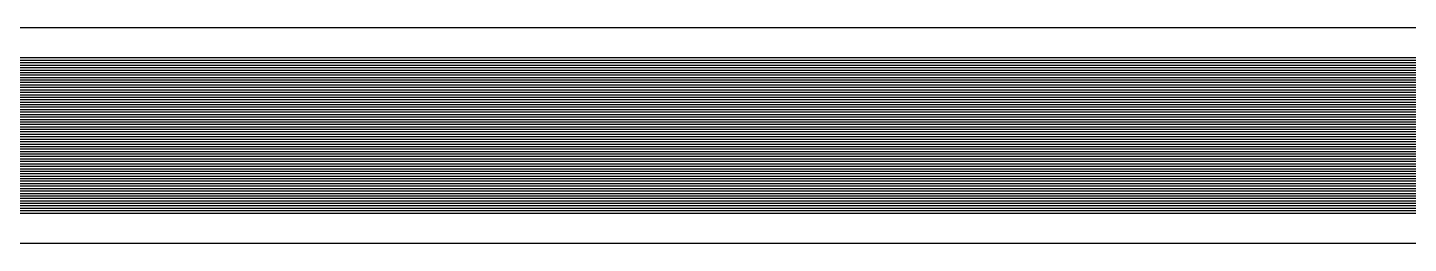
# Model space of a CAD drawing. Header units: millimetres. Extents: x 0 to 17.9, y 0 to 7.6.
# Drawn here: x 13.418 to 15.654, y 3.65 to 4 of the extents above; entities that cross this region are included whole.
import ezdxf

# ---------------------------------------------------------------- set-up
doc = ezdxf.new("R2010")
doc.units = ezdxf.units.MM
doc.header["$MEASUREMENT"] = 0
doc.layers.add('Insulation', color=112, linetype='Continuous')
doc.layers.add('Metal', color=52, linetype='Continuous')

msp = doc.modelspace()

# ---------------------------------------------------------------- linework, layer by layer
at = {"layer": 'Insulation'}
msp.add_lwpolyline([(11.14, 4), (16.6523, 4), (17.7768, 3.9382), (17.89, 3.825), (17.7768, 3.7118), (16.6523, 3.65), (11.14, 3.65)], dxfattribs=at)
at = {"layer": 'Metal'}
for points in [[(16.5178, 3.9507), (11.1365, 3.9507)], [(11.1365, 3.9472), (16.5178, 3.9472)], [(16.5178, 3.9427), (11.1365, 3.9427)], [(11.1365, 3.9392), (16.5178, 3.9392)], [(16.5178, 3.9347), (11.1365, 3.9347)], [(11.1365, 3.9312), (16.5178, 3.9312)], [(16.5178, 3.9267), (11.1365, 3.9267)], [(11.1365, 3.9232), (16.5178, 3.9232)], [(16.5178, 3.9187), (11.1365, 3.9187)], [(11.1365, 3.9152), (16.5178, 3.9152)], [(16.5178, 3.9107), (11.1365, 3.9107)], [(11.1365, 3.9072), (16.5178, 3.9072)], [(16.5178, 3.9027), (11.1365, 3.9027)], [(11.1365, 3.8992), (16.5178, 3.8992)], [(16.5178, 3.8947), (11.1365, 3.8947)], [(11.1365, 3.8912), (16.5178, 3.8912)], [(16.5178, 3.8867), (11.1365, 3.8867)], [(11.1365, 3.8832), (16.5178, 3.8832)], [(16.5178, 3.8787), (11.1365, 3.8787)], [(11.1365, 3.8752), (16.5178, 3.8752)], [(16.5178, 3.8707), (11.1365, 3.8707)], [(11.1365, 3.8672), (16.5178, 3.8672)], [(16.5178, 3.8627), (11.1365, 3.8627)], [(11.1365, 3.8592), (16.5178, 3.8592)], [(16.5178, 3.8547), (11.1365, 3.8547)], [(11.1365, 3.8512), (16.5178, 3.8512)], [(16.5178, 3.8467), (11.1365, 3.8467)], [(11.1365, 3.8432), (16.5178, 3.8432)], [(16.5178, 3.8387), (11.1365, 3.8387)], [(11.1365, 3.8352), (16.5178, 3.8352)], [(16.5178, 3.8307), (11.1365, 3.8307)], [(11.1365, 3.8272), (16.5178, 3.8272)], [(16.5478, 3.8227), (11.1365, 3.8227)], [(11.1365, 3.8192), (16.5428, 3.8192)], [(16.5178, 3.8147), (11.1365, 3.8147)], [(11.1365, 3.8112), (16.5178, 3.8112)], [(16.5178, 3.8067), (11.1365, 3.8067)], [(11.1365, 3.8032), (16.5178, 3.8032)], [(16.5178, 3.7987), (11.1365, 3.7987)], [(11.1365, 3.7952), (16.5178, 3.7952)], [(16.5178, 3.7907), (11.1365, 3.7907)], [(11.1365, 3.7872), (16.5178, 3.7872)], [(16.5178, 3.7827), (11.1365, 3.7827)], [(11.1365, 3.7792), (16.5178, 3.7792)], [(16.5178, 3.7747), (11.1365, 3.7747)], [(11.1365, 3.7712), (16.5178, 3.7712)], [(16.5178, 3.7667), (11.1365, 3.7667)], [(11.1365, 3.7632), (16.5178, 3.7632)], [(16.5178, 3.7587), (11.1365, 3.7587)], [(11.1365, 3.7552), (16.5178, 3.7552)], [(16.5178, 3.7507), (11.1365, 3.7507)], [(11.1365, 3.7472), (16.5178, 3.7472)], [(16.5178, 3.7427), (11.1365, 3.7427)], [(11.1365, 3.7392), (16.5178, 3.7392)], [(16.5178, 3.7347), (11.1365, 3.7347)], [(11.1365, 3.7312), (16.5178, 3.7312)], [(16.5178, 3.7267), (11.1365, 3.7267)], [(11.1365, 3.7232), (16.5178, 3.7232)], [(16.5178, 3.7187), (11.1365, 3.7187)], [(11.1365, 3.7152), (16.5178, 3.7152)], [(16.5178, 3.7107), (11.1365, 3.7107)], [(11.1365, 3.7072), (16.5178, 3.7072)], [(16.5178, 3.7027), (11.1365, 3.7027)], [(11.1365, 3.6992), (16.5178, 3.6992)]]:
    msp.add_lwpolyline(points, dxfattribs=at)

doc.saveas('drawing.dxf')
